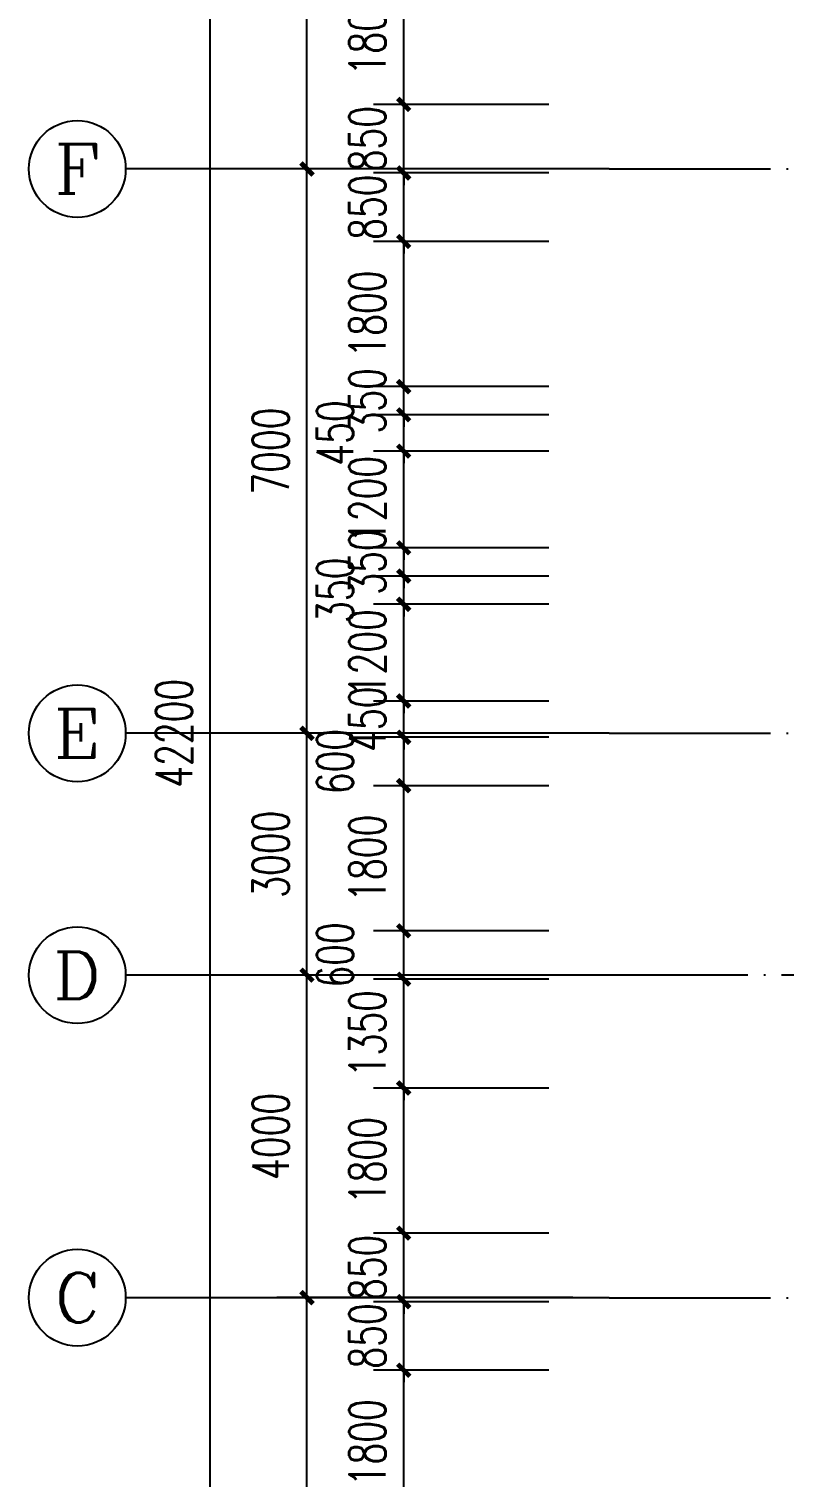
# Model space of a CAD drawing. Extents: x -4747 to 1060961, y -766984 to 396631.
# Drawn here: x 467945 to 477315, y -122653 to -104692 of the extents above; entities that cross this region are included whole.
import ezdxf
from ezdxf.enums import TextEntityAlignment as Align

# ---------------------------------------------------------------- set-up
doc = ezdxf.new("R2010")
doc.units = 0
doc.header["$LTSCALE"] = 1000
doc.header["$MEASUREMENT"] = 0
doc.linetypes.add('DOTE', pattern=[2.42, 2, -0.2, 0.02, -0.2])
doc.layers.get('0').update_dxf_attribs({"linetype": 'CONTINUOUS'})
doc.layers.get('DEFPOINTS').update_dxf_attribs({"linetype": 'CONTINUOUS'})
for name, color, linetype in [('AXIS', 3, 'CONTINUOUS'), ('AXIS_TEXT', 7, 'CONTINUOUS'), ('DOTE', 1, 'DOTE'), ('PUB_DIM', 3, 'CONTINUOUS')]:
    doc.layers.add(name, color=color, linetype=linetype)
doc.styles.add('_TCH_AXIS', font='COMPLEX', dxfattribs={"bigfont": 'GBCBIG'})
doc.styles.add('COMPLEX', font='complex_.ttf')
doc.styles.add('DIM_FONT', font='SIMPLEX', dxfattribs={"width": 0.7, "bigfont": 'GBCBIG'})
doc.dimstyles.new('DIMN150', dxfattribs={"dimscale": 1.5, "dimtxt": 300, "dimasz": 100, "dimexe": 250, "dimexo": 300, "dimgap": 150, "dimtad": 1, "dimdec": 0, "dimzin": 0, "dimtxsty": 'DIM_FONT', "dimblk": 'ARCHTICK', "dimcen": 0.09, "dimclrt": 7, "dimazin": 3, "dimtfac": 1, "dimtdec": 0, "dimtix": 1, "dimtmove": 0, "dimatfit": 3, "dimtolj": 1, "dimtzin": 0})

# ---------------------------------------------------------------- blocks, each defined once
blk = doc.blocks.new('_ARCHTICK')
at = {"color": 0, "linetype": 'BYBLOCK', "const_width": 0.4}
blk.add_lwpolyline([(-0.5, -0.5), (0.5, 0.5)], dxfattribs=at)
blk = doc.blocks.new('*D1010')
at = {"layer": 'DEFPOINTS', "color": 0}
for p in [(472595, -121328), (474845, -121328), (474845, -123128)]:
    blk.add_point(p, dxfattribs=at)
at = {"layer": 'PUB_DIM', "color": 0}
for p, q in [((474395, -121328), (472220, -121328)), ((472595, -123128), (472595, -121328)), ((474395, -123128), (472220, -123128))]:
    blk.add_line(p, q, dxfattribs=at)
at = {"layer": 'PUB_DIM', "color": 0, "xscale": 150, "yscale": 150, "zscale": 150}
for p, rotation in [((472595, -121328), 90), ((472595, -123128), 270)]:
    blk.add_blockref('_ARCHTICK', p, dxfattribs=dict(at, rotation=rotation))
at = {"layer": 'PUB_DIM', "color": 7, "insert": (472145, -122228), "char_height": 450, "attachment_point": 5, "rotation": 90, "style": 'DIM_FONT'}
blk.add_mtext('\\A1;1800', dxfattribs=at)
blk = doc.blocks.new('*D1011')
at = {"layer": 'DEFPOINTS', "color": 0}
for p in [(472595, -120478), (474845, -120478), (474845, -121328)]:
    blk.add_point(p, dxfattribs=at)
at = {"layer": 'PUB_DIM', "color": 0}
for p, q in [((472595, -120478), (472595, -120328)), ((474395, -120478), (472220, -120478)), ((472595, -121328), (472595, -120478)), ((474395, -121328), (472220, -121328)), ((472595, -121328), (472595, -121478))]:
    blk.add_line(p, q, dxfattribs=at)
at = {"layer": 'PUB_DIM', "color": 0, "xscale": 150, "yscale": 150, "zscale": 150}
for p, rotation in [((472595, -120478), 270), ((472595, -121328), 90)]:
    blk.add_blockref('_ARCHTICK', p, dxfattribs=dict(at, rotation=rotation))
at = {"layer": 'PUB_DIM', "color": 7, "insert": (472145, -120903), "char_height": 450, "attachment_point": 5, "rotation": 90, "style": 'DIM_FONT'}
blk.add_mtext('\\A1;850', dxfattribs=at)
blk = doc.blocks.new('*D1012')
at = {"layer": 'DEFPOINTS', "color": 0}
for p in [(472595, -119628), (474845, -119628), (474845, -120478)]:
    blk.add_point(p, dxfattribs=at)
at = {"layer": 'PUB_DIM', "color": 0}
for p, q in [((472595, -119628), (472595, -119478)), ((474395, -119628), (472220, -119628)), ((472595, -120478), (472595, -119628)), ((474395, -120478), (472220, -120478)), ((472595, -120478), (472595, -120628))]:
    blk.add_line(p, q, dxfattribs=at)
at = {"layer": 'PUB_DIM', "color": 0, "xscale": 150, "yscale": 150, "zscale": 150}
for p, rotation in [((472595, -119628), 270), ((472595, -120478), 90)]:
    blk.add_blockref('_ARCHTICK', p, dxfattribs=dict(at, rotation=rotation))
at = {"layer": 'PUB_DIM', "color": 7, "insert": (472145, -120053), "char_height": 450, "attachment_point": 5, "rotation": 90, "style": 'DIM_FONT'}
blk.add_mtext('\\A1;850', dxfattribs=at)
blk = doc.blocks.new('*D1013')
at = {"layer": 'DEFPOINTS', "color": 0}
for p in [(472595, -117828), (474845, -117828), (474845, -119628)]:
    blk.add_point(p, dxfattribs=at)
at = {"layer": 'PUB_DIM', "color": 0}
for p, q in [((474395, -117828), (472220, -117828)), ((472595, -119628), (472595, -117828)), ((474395, -119628), (472220, -119628))]:
    blk.add_line(p, q, dxfattribs=at)
at = {"layer": 'PUB_DIM', "color": 0, "xscale": 150, "yscale": 150, "zscale": 150}
for p, rotation in [((472595, -117828), 90), ((472595, -119628), 270)]:
    blk.add_blockref('_ARCHTICK', p, dxfattribs=dict(at, rotation=rotation))
at = {"layer": 'PUB_DIM', "color": 7, "insert": (472145, -118728), "char_height": 450, "attachment_point": 5, "rotation": 90, "style": 'DIM_FONT'}
blk.add_mtext('\\A1;1800', dxfattribs=at)
blk = doc.blocks.new('*D1014')
at = {"layer": 'DEFPOINTS', "color": 0}
for p in [(472595, -116478), (474845, -116478), (474845, -117828)]:
    blk.add_point(p, dxfattribs=at)
at = {"layer": 'PUB_DIM', "color": 0}
for p, q in [((472595, -116478), (472595, -116328)), ((474395, -116478), (472220, -116478)), ((472595, -117828), (472595, -116478)), ((474395, -117828), (472220, -117828)), ((472595, -117828), (472595, -117978))]:
    blk.add_line(p, q, dxfattribs=at)
at = {"layer": 'PUB_DIM', "color": 0, "xscale": 150, "yscale": 150, "zscale": 150}
for p, rotation in [((472595, -116478), 270), ((472595, -117828), 90)]:
    blk.add_blockref('_ARCHTICK', p, dxfattribs=dict(at, rotation=rotation))
at = {"layer": 'PUB_DIM', "color": 7, "insert": (472145, -117153), "char_height": 450, "attachment_point": 5, "rotation": 90, "style": 'DIM_FONT'}
blk.add_mtext('\\A1;1350', dxfattribs=at)
blk = doc.blocks.new('*D1015')
at = {"layer": 'DEFPOINTS', "color": 0}
for p in [(472595, -115878), (474845, -115878), (474845, -116478)]:
    blk.add_point(p, dxfattribs=at)
at = {"layer": 'PUB_DIM', "color": 0}
for p, q in [((474395, -115878), (472220, -115878)), ((472595, -116478), (472595, -115878)), ((474395, -116478), (472220, -116478))]:
    blk.add_line(p, q, dxfattribs=at)
at = {"layer": 'PUB_DIM', "color": 0, "xscale": 150, "yscale": 150, "zscale": 150}
for p, rotation in [((472595, -115878), 90), ((472595, -116478), 270)]:
    blk.add_blockref('_ARCHTICK', p, dxfattribs=dict(at, rotation=rotation))
at = {"layer": 'PUB_DIM', "color": 7, "insert": (471744, -116178), "char_height": 450, "attachment_point": 5, "rotation": 90, "style": 'DIM_FONT'}
blk.add_mtext('\\A1;600', dxfattribs=at)
blk = doc.blocks.new('*D1016')
at = {"layer": 'DEFPOINTS', "color": 0}
for p in [(472595, -114078), (474845, -114078), (474845, -115878)]:
    blk.add_point(p, dxfattribs=at)
at = {"layer": 'PUB_DIM', "color": 0}
for p, q in [((474395, -114078), (472220, -114078)), ((472595, -115878), (472595, -114078)), ((474395, -115878), (472220, -115878))]:
    blk.add_line(p, q, dxfattribs=at)
at = {"layer": 'PUB_DIM', "color": 0, "xscale": 150, "yscale": 150, "zscale": 150}
for p, rotation in [((472595, -114078), 90), ((472595, -115878), 270)]:
    blk.add_blockref('_ARCHTICK', p, dxfattribs=dict(at, rotation=rotation))
at = {"layer": 'PUB_DIM', "color": 7, "insert": (472145, -114978), "char_height": 450, "attachment_point": 5, "rotation": 90, "style": 'DIM_FONT'}
blk.add_mtext('\\A1;1800', dxfattribs=at)
blk = doc.blocks.new('*D1017')
at = {"layer": 'DEFPOINTS', "color": 0}
for p in [(472595, -113478), (474845, -113478), (474845, -114078)]:
    blk.add_point(p, dxfattribs=at)
at = {"layer": 'PUB_DIM', "color": 0}
for p, q in [((474395, -113478), (472220, -113478)), ((472595, -114078), (472595, -113478)), ((474395, -114078), (472220, -114078))]:
    blk.add_line(p, q, dxfattribs=at)
at = {"layer": 'PUB_DIM', "color": 0, "xscale": 150, "yscale": 150, "zscale": 150}
for p, rotation in [((472595, -113478), 90), ((472595, -114078), 270)]:
    blk.add_blockref('_ARCHTICK', p, dxfattribs=dict(at, rotation=rotation))
at = {"layer": 'PUB_DIM', "color": 7, "insert": (471744, -113778), "char_height": 450, "attachment_point": 5, "rotation": 90, "style": 'DIM_FONT'}
blk.add_mtext('\\A1;600', dxfattribs=at)
blk = doc.blocks.new('*D1018')
at = {"layer": 'DEFPOINTS', "color": 0}
for p in [(472595, -113028), (474845, -113028), (474845, -113478)]:
    blk.add_point(p, dxfattribs=at)
at = {"layer": 'PUB_DIM', "color": 0}
for p, q in [((472595, -113028), (472595, -112878)), ((474395, -113028), (472220, -113028)), ((472595, -113478), (472595, -113028)), ((474395, -113478), (472220, -113478)), ((472595, -113478), (472595, -113628))]:
    blk.add_line(p, q, dxfattribs=at)
at = {"layer": 'PUB_DIM', "color": 0, "xscale": 150, "yscale": 150, "zscale": 150}
for p, rotation in [((472595, -113028), 270), ((472595, -113478), 90)]:
    blk.add_blockref('_ARCHTICK', p, dxfattribs=dict(at, rotation=rotation))
at = {"layer": 'PUB_DIM', "color": 7, "insert": (472145, -113253), "char_height": 450, "attachment_point": 5, "rotation": 90, "style": 'DIM_FONT'}
blk.add_mtext('\\A1;450', dxfattribs=at)
blk = doc.blocks.new('*D1019')
at = {"layer": 'DEFPOINTS', "color": 0}
for p in [(472595, -111828), (474845, -111828), (474845, -113028)]:
    blk.add_point(p, dxfattribs=at)
at = {"layer": 'PUB_DIM', "color": 0}
for p, q in [((472595, -111828), (472595, -111678)), ((474395, -111828), (472220, -111828)), ((472595, -113028), (472595, -111828)), ((474395, -113028), (472220, -113028)), ((472595, -113028), (472595, -113178))]:
    blk.add_line(p, q, dxfattribs=at)
at = {"layer": 'PUB_DIM', "color": 0, "xscale": 150, "yscale": 150, "zscale": 150}
for p, rotation in [((472595, -111828), 270), ((472595, -113028), 90)]:
    blk.add_blockref('_ARCHTICK', p, dxfattribs=dict(at, rotation=rotation))
at = {"layer": 'PUB_DIM', "color": 7, "insert": (472145, -112428), "char_height": 450, "attachment_point": 5, "rotation": 90, "style": 'DIM_FONT'}
blk.add_mtext('\\A1;1200', dxfattribs=at)
blk = doc.blocks.new('*D1020')
at = {"layer": 'DEFPOINTS', "color": 0}
for p in [(472595, -111478), (474845, -111478), (474845, -111828)]:
    blk.add_point(p, dxfattribs=at)
at = {"layer": 'PUB_DIM', "color": 0}
for p, q in [((472595, -111478), (472595, -111328)), ((474395, -111478), (472220, -111478)), ((472595, -111828), (472595, -111478)), ((474395, -111828), (472220, -111828)), ((472595, -111828), (472595, -111978))]:
    blk.add_line(p, q, dxfattribs=at)
at = {"layer": 'PUB_DIM', "color": 0, "xscale": 150, "yscale": 150, "zscale": 150}
for p, rotation in [((472595, -111478), 270), ((472595, -111828), 90)]:
    blk.add_blockref('_ARCHTICK', p, dxfattribs=dict(at, rotation=rotation))
at = {"layer": 'PUB_DIM', "color": 7, "insert": (471744, -111653), "char_height": 450, "attachment_point": 5, "rotation": 90, "style": 'DIM_FONT'}
blk.add_mtext('\\A1;350', dxfattribs=at)
blk = doc.blocks.new('*D1021')
at = {"layer": 'DEFPOINTS', "color": 0}
for p in [(472595, -111128), (474845, -111128), (474845, -111478)]:
    blk.add_point(p, dxfattribs=at)
at = {"layer": 'PUB_DIM', "color": 0}
for p, q in [((472595, -111128), (472595, -110978)), ((474395, -111128), (472220, -111128)), ((472595, -111478), (472595, -111128)), ((474395, -111478), (472220, -111478)), ((472595, -111478), (472595, -111628))]:
    blk.add_line(p, q, dxfattribs=at)
at = {"layer": 'PUB_DIM', "color": 0, "xscale": 150, "yscale": 150, "zscale": 150}
for p, rotation in [((472595, -111128), 270), ((472595, -111478), 90)]:
    blk.add_blockref('_ARCHTICK', p, dxfattribs=dict(at, rotation=rotation))
at = {"layer": 'PUB_DIM', "color": 7, "insert": (472145, -111303), "char_height": 450, "attachment_point": 5, "rotation": 90, "style": 'DIM_FONT'}
blk.add_mtext('\\A1;350', dxfattribs=at)
blk = doc.blocks.new('*D1022')
at = {"layer": 'DEFPOINTS', "color": 0}
for p in [(472595, -109928), (474845, -109928), (474845, -111128)]:
    blk.add_point(p, dxfattribs=at)
at = {"layer": 'PUB_DIM', "color": 0}
for p, q in [((472595, -109928), (472595, -109778)), ((474395, -109928), (472220, -109928)), ((472595, -111128), (472595, -109928)), ((474395, -111128), (472220, -111128)), ((472595, -111128), (472595, -111278))]:
    blk.add_line(p, q, dxfattribs=at)
at = {"layer": 'PUB_DIM', "color": 0, "xscale": 150, "yscale": 150, "zscale": 150}
for p, rotation in [((472595, -109928), 270), ((472595, -111128), 90)]:
    blk.add_blockref('_ARCHTICK', p, dxfattribs=dict(at, rotation=rotation))
at = {"layer": 'PUB_DIM', "color": 7, "insert": (472145, -110528), "char_height": 450, "attachment_point": 5, "rotation": 90, "style": 'DIM_FONT'}
blk.add_mtext('\\A1;1200', dxfattribs=at)
blk = doc.blocks.new('*D1023')
at = {"layer": 'DEFPOINTS', "color": 0}
for p in [(472595, -109478), (474845, -109478), (474845, -109928)]:
    blk.add_point(p, dxfattribs=at)
at = {"layer": 'PUB_DIM', "color": 0}
for p, q in [((472595, -109478), (472595, -109328)), ((474395, -109478), (472220, -109478)), ((472595, -109928), (472595, -109478)), ((474395, -109928), (472220, -109928)), ((472595, -109928), (472595, -110078))]:
    blk.add_line(p, q, dxfattribs=at)
at = {"layer": 'PUB_DIM', "color": 0, "xscale": 150, "yscale": 150, "zscale": 150}
for p, rotation in [((472595, -109478), 270), ((472595, -109928), 90)]:
    blk.add_blockref('_ARCHTICK', p, dxfattribs=dict(at, rotation=rotation))
at = {"layer": 'PUB_DIM', "color": 7, "insert": (471744, -109703), "char_height": 450, "attachment_point": 5, "rotation": 90, "style": 'DIM_FONT'}
blk.add_mtext('\\A1;450', dxfattribs=at)
blk = doc.blocks.new('*D1024')
at = {"layer": 'DEFPOINTS', "color": 0}
for p in [(472595, -109128), (474845, -109128), (474845, -109478)]:
    blk.add_point(p, dxfattribs=at)
at = {"layer": 'PUB_DIM', "color": 0}
for p, q in [((472595, -109128), (472595, -108978)), ((474395, -109128), (472220, -109128)), ((472595, -109478), (472595, -109128)), ((474395, -109478), (472220, -109478)), ((472595, -109478), (472595, -109628))]:
    blk.add_line(p, q, dxfattribs=at)
at = {"layer": 'PUB_DIM', "color": 0, "xscale": 150, "yscale": 150, "zscale": 150}
for p, rotation in [((472595, -109128), 270), ((472595, -109478), 90)]:
    blk.add_blockref('_ARCHTICK', p, dxfattribs=dict(at, rotation=rotation))
at = {"layer": 'PUB_DIM', "color": 7, "insert": (472145, -109303), "char_height": 450, "attachment_point": 5, "rotation": 90, "style": 'DIM_FONT'}
blk.add_mtext('\\A1;350', dxfattribs=at)
blk = doc.blocks.new('*D1025')
at = {"layer": 'DEFPOINTS', "color": 0}
for p in [(472595, -107328), (474845, -107328), (474845, -109128)]:
    blk.add_point(p, dxfattribs=at)
at = {"layer": 'PUB_DIM', "color": 0}
for p, q in [((474395, -107328), (472220, -107328)), ((472595, -109128), (472595, -107328)), ((474395, -109128), (472220, -109128))]:
    blk.add_line(p, q, dxfattribs=at)
at = {"layer": 'PUB_DIM', "color": 0, "xscale": 150, "yscale": 150, "zscale": 150}
for p, rotation in [((472595, -107328), 90), ((472595, -109128), 270)]:
    blk.add_blockref('_ARCHTICK', p, dxfattribs=dict(at, rotation=rotation))
at = {"layer": 'PUB_DIM', "color": 7, "insert": (472145, -108228), "char_height": 450, "attachment_point": 5, "rotation": 90, "style": 'DIM_FONT'}
blk.add_mtext('\\A1;1800', dxfattribs=at)
blk = doc.blocks.new('*D1026')
at = {"layer": 'DEFPOINTS', "color": 0}
for p in [(472595, -106478), (474845, -106478), (474845, -107328)]:
    blk.add_point(p, dxfattribs=at)
at = {"layer": 'PUB_DIM', "color": 0}
for p, q in [((472595, -106478), (472595, -106328)), ((474395, -106478), (472220, -106478)), ((472595, -107328), (472595, -106478)), ((474395, -107328), (472220, -107328)), ((472595, -107328), (472595, -107478))]:
    blk.add_line(p, q, dxfattribs=at)
at = {"layer": 'PUB_DIM', "color": 0, "xscale": 150, "yscale": 150, "zscale": 150}
for p, rotation in [((472595, -106478), 270), ((472595, -107328), 90)]:
    blk.add_blockref('_ARCHTICK', p, dxfattribs=dict(at, rotation=rotation))
at = {"layer": 'PUB_DIM', "color": 7, "insert": (472145, -106903), "char_height": 450, "attachment_point": 5, "rotation": 90, "style": 'DIM_FONT'}
blk.add_mtext('\\A1;850', dxfattribs=at)
blk = doc.blocks.new('*D1027')
at = {"layer": 'DEFPOINTS', "color": 0}
for p in [(472595, -105628), (474845, -105628), (474845, -106478)]:
    blk.add_point(p, dxfattribs=at)
at = {"layer": 'PUB_DIM', "color": 0}
for p, q in [((472595, -105628), (472595, -105478)), ((474395, -105628), (472220, -105628)), ((472595, -106478), (472595, -105628)), ((474395, -106478), (472220, -106478)), ((472595, -106478), (472595, -106628))]:
    blk.add_line(p, q, dxfattribs=at)
at = {"layer": 'PUB_DIM', "color": 0, "xscale": 150, "yscale": 150, "zscale": 150}
for p, rotation in [((472595, -105628), 270), ((472595, -106478), 90)]:
    blk.add_blockref('_ARCHTICK', p, dxfattribs=dict(at, rotation=rotation))
at = {"layer": 'PUB_DIM', "color": 7, "insert": (472145, -106053), "char_height": 450, "attachment_point": 5, "rotation": 90, "style": 'DIM_FONT'}
blk.add_mtext('\\A1;850', dxfattribs=at)
blk = doc.blocks.new('*D1028')
at = {"layer": 'DEFPOINTS', "color": 0}
for p in [(472595, -103828), (474845, -103828), (474845, -105628)]:
    blk.add_point(p, dxfattribs=at)
at = {"layer": 'PUB_DIM', "color": 0}
for p, q in [((474395, -103828), (472220, -103828)), ((472595, -105628), (472595, -103828)), ((474395, -105628), (472220, -105628))]:
    blk.add_line(p, q, dxfattribs=at)
at = {"layer": 'PUB_DIM', "color": 0, "xscale": 150, "yscale": 150, "zscale": 150}
for p, rotation in [((472595, -103828), 90), ((472595, -105628), 270)]:
    blk.add_blockref('_ARCHTICK', p, dxfattribs=dict(at, rotation=rotation))
at = {"layer": 'PUB_DIM', "color": 7, "insert": (472145, -104728), "char_height": 450, "attachment_point": 5, "rotation": 90, "style": 'DIM_FONT'}
blk.add_mtext('\\A1;1800', dxfattribs=at)
blk = doc.blocks.new('*D1049')
at = {"layer": 'AXIS', "color": 0}
for p, q in [((474695, -120428), (471020, -120428)), ((471395, -127428), (471395, -120428)), ((474695, -127428), (471020, -127428))]:
    blk.add_line(p, q, dxfattribs=at)
at = {"layer": 'DEFPOINTS', "color": 0}
for p in [(471395, -120428), (475145, -120428), (475145, -127428)]:
    blk.add_point(p, dxfattribs=at)
at = {"layer": 'AXIS', "color": 0, "xscale": 150, "yscale": 150, "zscale": 150}
for p, rotation in [((471395, -120428), 90), ((471395, -127428), 270)]:
    blk.add_blockref('_ARCHTICK', p, dxfattribs=dict(at, rotation=rotation))
at = {"layer": 'AXIS', "color": 7, "insert": (470945, -123928), "char_height": 450, "attachment_point": 5, "rotation": 90, "style": 'DIM_FONT'}
blk.add_mtext('\\A1;7000', dxfattribs=at)
blk = doc.blocks.new('*D1050')
at = {"layer": 'AXIS', "color": 0}
for p, q in [((474695, -116428), (471020, -116428)), ((471395, -120428), (471395, -116428)), ((474695, -120428), (471020, -120428))]:
    blk.add_line(p, q, dxfattribs=at)
at = {"layer": 'DEFPOINTS', "color": 0}
for p in [(471395, -116428), (475145, -116428), (475145, -120428)]:
    blk.add_point(p, dxfattribs=at)
at = {"layer": 'AXIS', "color": 0, "xscale": 150, "yscale": 150, "zscale": 150}
for p, rotation in [((471395, -116428), 90), ((471395, -120428), 270)]:
    blk.add_blockref('_ARCHTICK', p, dxfattribs=dict(at, rotation=rotation))
at = {"layer": 'AXIS', "color": 7, "insert": (470945, -118428), "char_height": 450, "attachment_point": 5, "rotation": 90, "style": 'DIM_FONT'}
blk.add_mtext('\\A1;4000', dxfattribs=at)
blk = doc.blocks.new('*D1051')
at = {"layer": 'AXIS', "color": 0}
for p, q in [((474695, -113428), (471020, -113428)), ((471395, -116428), (471395, -113428)), ((474695, -116428), (471020, -116428))]:
    blk.add_line(p, q, dxfattribs=at)
at = {"layer": 'DEFPOINTS', "color": 0}
for p in [(471395, -113428), (475145, -113428), (475145, -116428)]:
    blk.add_point(p, dxfattribs=at)
at = {"layer": 'AXIS', "color": 0, "xscale": 150, "yscale": 150, "zscale": 150}
for p, rotation in [((471395, -113428), 90), ((471395, -116428), 270)]:
    blk.add_blockref('_ARCHTICK', p, dxfattribs=dict(at, rotation=rotation))
at = {"layer": 'AXIS', "color": 7, "insert": (470945, -114928), "char_height": 450, "attachment_point": 5, "rotation": 90, "style": 'DIM_FONT'}
blk.add_mtext('\\A1;3000', dxfattribs=at)
blk = doc.blocks.new('*D1052')
at = {"layer": 'AXIS', "color": 0}
for p, q in [((474695, -106428), (471020, -106428)), ((471395, -113428), (471395, -106428)), ((474695, -113428), (471020, -113428))]:
    blk.add_line(p, q, dxfattribs=at)
at = {"layer": 'DEFPOINTS', "color": 0}
for p in [(471395, -106428), (475145, -106428), (475145, -113428)]:
    blk.add_point(p, dxfattribs=at)
at = {"layer": 'AXIS', "color": 0, "xscale": 150, "yscale": 150, "zscale": 150}
for p, rotation in [((471395, -106428), 90), ((471395, -113428), 270)]:
    blk.add_blockref('_ARCHTICK', p, dxfattribs=dict(at, rotation=rotation))
at = {"layer": 'AXIS', "color": 7, "insert": (470945, -109928), "char_height": 450, "attachment_point": 5, "rotation": 90, "style": 'DIM_FONT'}
blk.add_mtext('\\A1;7000', dxfattribs=at)
blk = doc.blocks.new('*D1053')
at = {"layer": 'AXIS', "color": 0}
for p, q in [((474695, -99428), (471020, -99428)), ((471395, -106428), (471395, -99428)), ((474695, -106428), (471020, -106428))]:
    blk.add_line(p, q, dxfattribs=at)
at = {"layer": 'DEFPOINTS', "color": 0}
for p in [(471395, -99428), (475145, -99428), (475145, -106428)]:
    blk.add_point(p, dxfattribs=at)
at = {"layer": 'AXIS', "color": 0, "xscale": 150, "yscale": 150, "zscale": 150}
for p, rotation in [((471395, -99428), 90), ((471395, -106428), 270)]:
    blk.add_blockref('_ARCHTICK', p, dxfattribs=dict(at, rotation=rotation))
at = {"layer": 'AXIS', "color": 7, "insert": (470945, -102928), "char_height": 450, "attachment_point": 5, "rotation": 90, "style": 'DIM_FONT'}
blk.add_mtext('\\A1;7000', dxfattribs=at)
blk = doc.blocks.new('*D1056')
at = {"layer": 'AXIS', "color": 0}
for p, q in [((474395, -92328), (469820, -92328)), ((470195, -134528), (470195, -92328)), ((474395, -134528), (469820, -134528))]:
    blk.add_line(p, q, dxfattribs=at)
at = {"layer": 'DEFPOINTS', "color": 0}
for p in [(470195, -92328), (474845, -92328), (474845, -134528)]:
    blk.add_point(p, dxfattribs=at)
at = {"layer": 'AXIS', "color": 0, "xscale": 150, "yscale": 150, "zscale": 150}
for p, rotation in [((470195, -92328), 90), ((470195, -134528), 270)]:
    blk.add_blockref('_ARCHTICK', p, dxfattribs=dict(at, rotation=rotation))
at = {"layer": 'AXIS', "color": 7, "insert": (469745, -113428), "char_height": 450, "attachment_point": 5, "rotation": 90, "style": 'DIM_FONT'}
blk.add_mtext('\\A1;42200', dxfattribs=at)
blk = doc.blocks.new('_AXISO')
blk.add_circle((0, 0), 0.5)
at = {"layer": 'AXIS_TEXT', "style": 'COMPLEX', "width": 1.041667}
blk.add_attdef('A', text='', height=0.56, dxfattribs=at).set_placement((-0.25, -0.28), (0.25, -0.28), align=Align.FIT)

msp = doc.modelspace()

# ---------------------------------------------------------------- linework, layer by layer
at = {"layer": 'AXIS'}
for p, q in [((475144.9, -106428.4), (469144.9, -106428.4)), ((475144.9, -113428.4), (469144.9, -113428.4)), ((475144.9, -116428.4), (469144.9, -116428.4)), ((475144.9, -120428.4), (469144.9, -120428.4))]:
    msp.add_line(p, q, dxfattribs=at)
at = {"layer": 'DOTE'}
for p, q in [((475144.9, -106428.4), (579844.9, -106428.4)), ((475144.9, -113428.4), (579844.9, -113428.4)), ((486544.9, -116428.4), (475144.9, -116428.4)), ((475144.9, -120428.4), (579844.9, -120428.4))]:
    msp.add_line(p, q, dxfattribs=at)

# ---------------------------------------------------------------- block references
at = {"layer": 'AXIS'}
ref = msp.add_blockref('_AXISO', (468544.9, -106428.4), dxfattribs=dict(at, xscale=1200, yscale=1200, zscale=1200))
ref.add_attrib('A', 'F', dxfattribs={"layer": 'AXIS_TEXT', "height": 612, "style": '_TCH_AXIS', "width": 1.233989}).set_placement((468257.2, -106734.4), (468832.6, -106734.4), align=Align.FIT)
ref = msp.add_blockref('_AXISO', (468544.9, -113428.4), dxfattribs=dict(at, xscale=1200, yscale=1200, zscale=1200))
ref.add_attrib('A', 'E', dxfattribs={"layer": 'AXIS_TEXT', "height": 597.8, "style": '_TCH_AXIS', "width": 1.295432}).set_placement((468249.9, -113727.4), (468839.9, -113727.4), align=Align.FIT)
ref = msp.add_blockref('_AXISO', (468544.9, -116428.4), dxfattribs=dict(at, xscale=1200, yscale=1200, zscale=1200))
ref.add_attrib('A', 'D', dxfattribs={"layer": 'AXIS_TEXT', "height": 584, "style": '_TCH_AXIS', "width": 1.27706}).set_placement((468243, -116720.5), (468846.8, -116720.5), align=Align.FIT)
ref = msp.add_blockref('_AXISO', (468544.9, -120428.4), dxfattribs=dict(at, xscale=1200, yscale=1200, zscale=1200))
ref.add_attrib('A', 'C', dxfattribs={"layer": 'AXIS_TEXT', "height": 613.3, "style": '_TCH_AXIS', "width": 1.310234}).set_placement((468257.9, -120735.1), (468831.9, -120735.1), align=Align.FIT)

# ---------------------------------------------------------------- dimensions: what is measured, and where the dimension line sits
for p1, p2, distance, picture, middle in [((474844.9, -134528.4), (474844.9, -92328.4), 4650, '*D1056', (469744.9, -113428.4)), ((475144.9, -106428.4), (475144.9, -99428.4), 3750, '*D1053', (470944.9, -102928.4)), ((475144.9, -113428.4), (475144.9, -106428.4), 3750, '*D1052', (470944.9, -109928.4)), ((475144.9, -116428.4), (475144.9, -113428.4), 3750, '*D1051', (470944.9, -114928.4)), ((475144.9, -120428.4), (475144.9, -116428.4), 3750, '*D1050', (470944.9, -118428.4)), ((475144.9, -127428.4), (475144.9, -120428.4), 3750, '*D1049', (470944.9, -123928.4))]:
    dim = msp.add_aligned_dim(p1=p1, p2=p2, distance=distance, dimstyle='DIMN150', dxfattribs=at)
    dim.commit()
    dim.dimension.update_dxf_attribs({"geometry": picture, "text_midpoint": middle})
at = {"layer": 'PUB_DIM'}
for p1, p2, picture, middle in [((474844.9, -105628.4), (474844.9, -103828.4), '*D1028', (472144.9, -104728.4)), ((474844.9, -106478.4), (474844.9, -105628.4), '*D1027', (472144.9, -106053.4)), ((474844.9, -107328.4), (474844.9, -106478.4), '*D1026', (472144.9, -106903.4)), ((474844.9, -109128.4), (474844.9, -107328.4), '*D1025', (472144.9, -108228.4)), ((474844.9, -109478.4), (474844.9, -109128.4), '*D1024', (472144.9, -109303.4)), ((474844.9, -111128.4), (474844.9, -109928.4), '*D1022', (472144.9, -110528.4)), ((474844.9, -111478.4), (474844.9, -111128.4), '*D1021', (472144.9, -111303.4)), ((474844.9, -113028.4), (474844.9, -111828.4), '*D1019', (472144.9, -112428.4)), ((474844.9, -113478.4), (474844.9, -113028.4), '*D1018', (472144.9, -113253.4)), ((474844.9, -115878.4), (474844.9, -114078.4), '*D1016', (472144.9, -114978.4)), ((474844.9, -117828.4), (474844.9, -116478.4), '*D1014', (472144.9, -117153.4)), ((474844.9, -119628.4), (474844.9, -117828.4), '*D1013', (472144.9, -118728.4)), ((474844.9, -120478.4), (474844.9, -119628.4), '*D1012', (472144.9, -120053.4)), ((474844.9, -121328.4), (474844.9, -120478.4), '*D1011', (472144.9, -120903.4)), ((474844.9, -123128.4), (474844.9, -121328.4), '*D1010', (472144.9, -122228.4))]:
    dim = msp.add_aligned_dim(p1=p1, p2=p2, distance=2250, dimstyle='DIMN150', dxfattribs=at)
    dim.commit()
    dim.dimension.update_dxf_attribs({"geometry": picture, "text_midpoint": middle})
for base, p1, p2, picture, middle in [((472594.9, -109478.4), (474844.9, -109928.4), (474844.9, -109478.4), '*D1023', (471743.7, -109703.4)), ((472594.9, -111478.4), (474844.9, -111828.4), (474844.9, -111478.4), '*D1020', (471743.7, -111653.4)), ((472594.9, -113478.4), (474844.9, -114078.4), (474844.9, -113478.4), '*D1017', (471743.7, -113778.4)), ((472594.9, -115878.4), (474844.9, -116478.4), (474844.9, -115878.4), '*D1015', (471743.7, -116178.4))]:
    dim = msp.add_linear_dim(base=base, p1=p1, p2=p2, angle=90, dimstyle='DIMN150', dxfattribs=at)
    dim.commit()
    dim.dimension.update_dxf_attribs({"geometry": picture, "text_midpoint": middle, "dimtype": 129})

doc.saveas('drawing.dxf')
